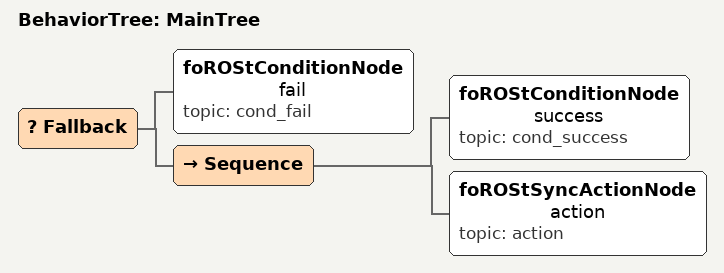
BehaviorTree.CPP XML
<root main_tree_to_execute="MainTree" BTCPP_format="4">
  <BehaviorTree ID="MainTree">
    <Fallback>
      <foROStConditionNode name="fail" topic="cond_fail" />
      <Sequence>
        <foROStConditionNode name="success" topic="cond_success" />
        <foROStSyncActionNode name="action" topic="action" />
      </Sequence>
    </Fallback>
  </BehaviorTree>
</root>
